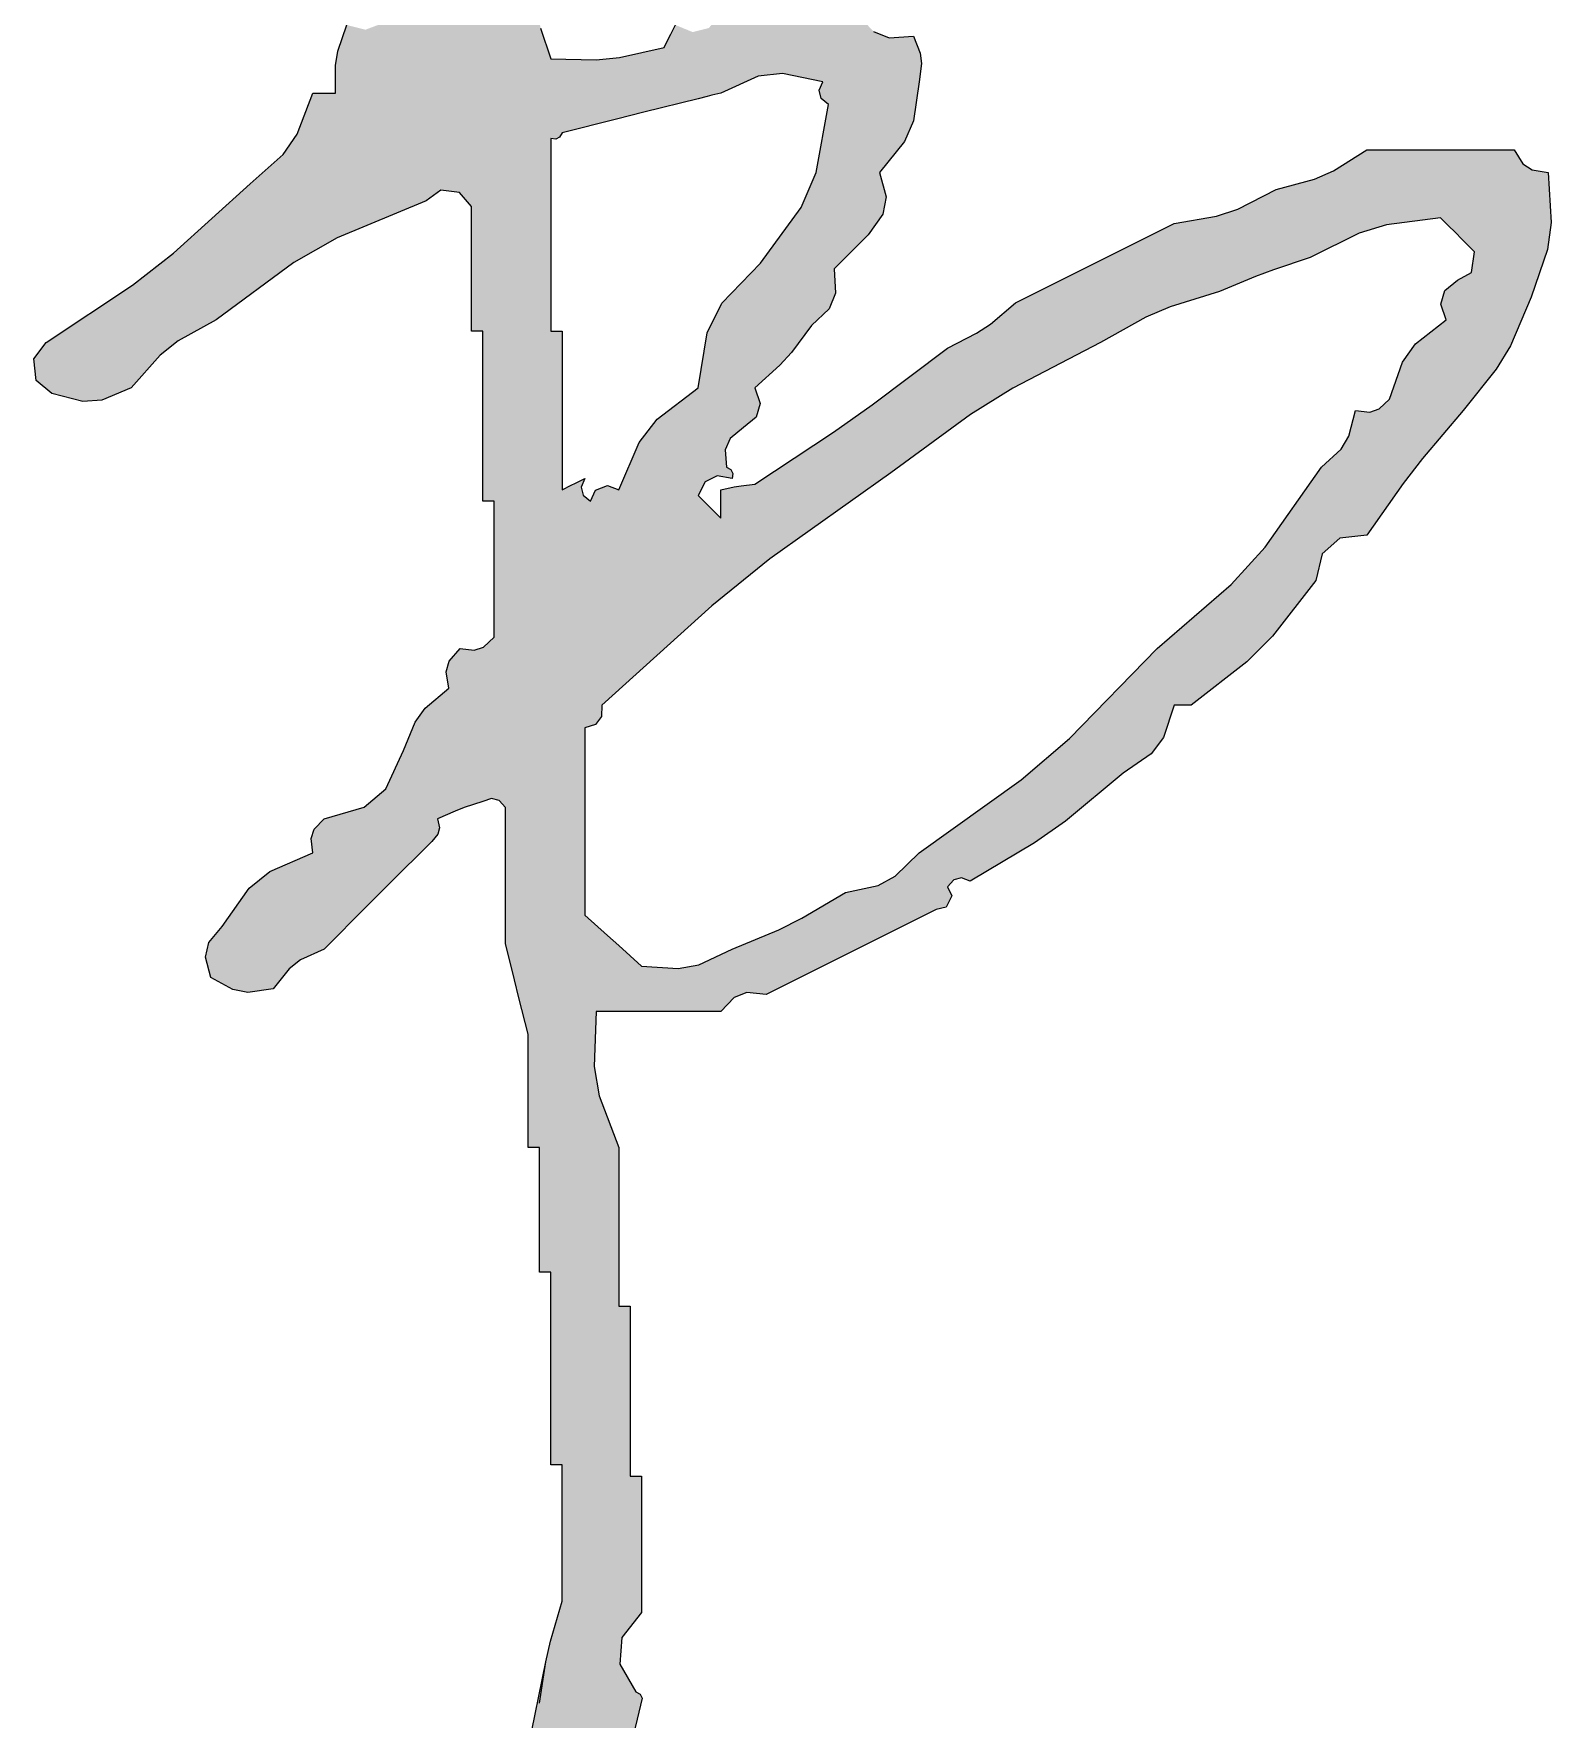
# Model space of a CAD drawing. Extents: x 40002367 to 40460080, y 192184 to 372766.
# Drawn here: x 40458535.3 to 40458953.8, y 203846.8 to 204311.5 of the extents above; entities that cross this region are included whole.
import ezdxf

# ---------------------------------------------------------------- set-up
doc = ezdxf.new("R2010")
doc.units = 0
doc.header["$LTSCALE"] = 1000
doc.header["$MEASUREMENT"] = 0
doc.layers.get('0').update_dxf_attribs({"linetype": 'CONTINUOUS'})

# ---------------------------------------------------------------- blocks, each defined once
blk = doc.blocks.new('tk0')
h = blk.add_hatch(color=247)
h.paths.add_polyline_path([(32860417.86, -1258629.15), (32860418.49, -1258668.07), (32860423.31, -1258745.44), (32860425.68, -1258760.46), (32860424.17, -1258769.5), (32860417.06, -1258782.94), (32860388.63, -1258790.54), (32860374.19, -1258793.67), (32860345.17, -1258798.57), (32860315.17, -1258808.57), (32860300.17, -1258813.57), (32860270.16, -1258823.58), (32860262.46, -1258831.08), (32860259.14, -1258835.73), (32860254.53, -1258845.45), (32860255.44, -1258853), (32860256.07, -1258856.77), (32860257.66, -1258864.21), (32860270.61, -1258862.56), (32860277.2, -1258860.58), (32860288.91, -1258854.83), (32860304.86, -1258846.06), (32860314.49, -1258843.3), (32860332.67, -1258842.33), (32860361.72, -1258829.21), (32860378.95, -1258825.76), (32860410.81, -1258826.7), (32860417.06, -1258832.95), (32860420.18, -1258836.08), (32860426.43, -1258842.33), (32860426.43, -1258886.08), (32860426.43, -1258907.96), (32860426.43, -1258951.72), (32860411.75, -1258968.81), (32860405.31, -1258978.47), (32860395.18, -1258998.6), (32860389.09, -1259007.38), (32860380.53, -1259010.58), (32860370.18, -1259007.98), (32860365.26, -1259022.37), (32860363.94, -1259030.27), (32860363.93, -1259045.48), (32860358.92, -1259045.48), (32860356.42, -1259045.48), (32860351.42, -1259045.48), (32860342.87, -1259068.2), (32860335.19, -1259079.37), (32860317.04, -1259095.49), (32860274.73, -1259133.7), (32860251.98, -1259151.39), (32860204.53, -1259183), (32860197.6, -1259191.95), (32860198.93, -1259203.92), (32860207.65, -1259211.13), (32860224.64, -1259215.53), (32860235.22, -1259214.77), (32860251.41, -1259208), (32860267.41, -1259190.1), (32860277.31, -1259182.18), (32860298.29, -1259170.5), (32860341.04, -1259138.86), (32860364.85, -1259125.35), (32860413.93, -1259104.86), (32860422.13, -1259099), (32860432.43, -1259100.29), (32860438.94, -1259107.99), (32860438.94, -1259135.49), (32860438.94, -1259149.25), (32860438.94, -1259176.75), (32860441.44, -1259176.75), (32860442.69, -1259176.75), (32860445.19, -1259176.75), (32860445.19, -1259214.25), (32860445.19, -1259233.01), (32860445.19, -1259270.51), (32860447.69, -1259270.51), (32860448.94, -1259270.51), (32860451.44, -1259270.51), (32860451.44, -1259300.52), (32860451.44, -1259315.52), (32860451.44, -1259345.52), (32860445.69, -1259350.95), (32860440.54, -1259352.67), (32860432.68, -1259351.77), (32860426.7, -1259358.63), (32860424.97, -1259364.67), (32860426.43, -1259373.65), (32860413.44, -1259384.62), (32860407.86, -1259392.29), (32860401.43, -1259408.03), (32860391.85, -1259429), (32860379.86, -1259439.27), (32860357.67, -1259445.54), (32860352.25, -1259451.29), (32860350.53, -1259456.43), (32860351.42, -1259464.29), (32860327.79, -1259474.58), (32860316.32, -1259483.89), (32860301.42, -1259504.92), (32860294.14, -1259513.86), (32860292.36, -1259521.87), (32860295.17, -1259533.05), (32860307.41, -1259539.79), (32860315.71, -1259541.3), (32860329.55, -1259539.3), (32860338.54, -1259528.24), (32860344.74, -1259523.42), (32860357.67, -1259517.42), (32860381.43, -1259493.67), (32860393.3, -1259481.79), (32860417.06, -1259458.04), (32860420.46, -1259454.17), (32860421.37, -1259450.55), (32860420.18, -1259445.54), (32860430, -1259441.34), (32860435.03, -1259439.46), (32860445.19, -1259436.16), (32860450.03, -1259434.39), (32860454.25, -1259435.45), (32860457.69, -1259439.29), (32860457.69, -1259469.29), (32860457.69, -1259484.29), (32860457.69, -1259514.3), (32860462.69, -1259534.3), (32860465.19, -1259544.3), (32860470.19, -1259564.3), (32860470.19, -1259589.31), (32860470.19, -1259601.81), (32860470.19, -1259626.81), (32860472.69, -1259626.81), (32860473.94, -1259626.81), (32860476.44, -1259626.81), (32860476.44, -1259654.32), (32860476.44, -1259668.07), (32860476.44, -1259695.57), (32860478.94, -1259695.57), (32860480.19, -1259695.57), (32860482.69, -1259695.57), (32860482.69, -1259738.08), (32860482.69, -1259759.33), (32860482.69, -1259801.84), (32860485.19, -1259801.84), (32860486.44, -1259801.84), (32860488.94, -1259801.84), (32860488.94, -1259831.84), (32860488.94, -1259846.84), (32860488.94, -1259876.85), (32860482.56, -1259899), (32860480.05, -1259910.34), (32860470.19, -1259958.11), (32860479.09, -1259973.23), (32860479.98, -1259985.63), (32860473.32, -1260001.86), (32860466.2, -1260015.31), (32860464.69, -1260024.35), (32860467.06, -1260039.37), (32860474.2, -1260049.64), (32860480.21, -1260054.15), (32860492.07, -1260058.12), (32860498.32, -1260051.87), (32860501.44, -1260048.75), (32860507.69, -1260042.5), (32860511.04, -1260010.8), (32860514.22, -1259994.9), (32860523.32, -1259964.36), (32860525.77, -1259963), (32860526.83, -1259960.88), (32860526.45, -1259958.11), (32860533.08, -1259930.34), (32860532.02, -1259928.21), (32860529.57, -1259926.85), (32860520.78, -1259911.67), (32860521.83, -1259896.88), (32860532.7, -1259883.1), (32860532.7, -1259853.09), (32860532.7, -1259838.09), (32860532.7, -1259808.09), (32860530.2, -1259808.09), (32860528.95, -1259808.09), (32860526.45, -1259808.09), (32860526.45, -1259770.58), (32860526.45, -1259751.83), (32860526.45, -1259714.32), (32860523.95, -1259714.32), (32860522.7, -1259714.32), (32860520.2, -1259714.32), (32860520.2, -1259679.32), (32860520.2, -1259661.82), (32860520.2, -1259626.81), (32860509.4, -1259598.37), (32860506.71, -1259582.2), (32860507.69, -1259551.8), (32860535.2, -1259551.8), (32860548.95, -1259551.8), (32860576.45, -1259551.8), (32860583.83, -1259544.08), (32860590.82, -1259541.46), (32860601.46, -1259542.43), (32860638.96, -1259523.67), (32860657.72, -1259514.3), (32860695.22, -1259495.54), (32860700.69, -1259494.39), (32860703.83, -1259488.11), (32860701.47, -1259483.04), (32860704.91, -1259479.2), (32860709.13, -1259478.15), (32860713.97, -1259479.92), (32860749.46, -1259458.84), (32860766.54, -1259446.83), (32860798.36, -1259420.53), (32860813.76, -1259409.83), (32860820.53, -1259400.81), (32860826.49, -1259383.03), (32860830.24, -1259383.03), (32860832.12, -1259383.03), (32860835.87, -1259383.03), (32860866.5, -1259359.06), (32860880.66, -1259344.9), (32860904.63, -1259314.27), (32860908.04, -1259299.61), (32860917.79, -1259290.93), (32860932.75, -1259289.27), (32860952.7, -1259260.8), (32860963.37, -1259246.99), (32860985.89, -1259220.51), (32861004.1, -1259197.73), (32861011.87, -1259184.78), (32861023.39, -1259158), (32861032.43, -1259131.75), (32861034.44, -1259116.95), (32861032.77, -1259089.24), (32861023.86, -1259087.87), (32861018.7, -1259084.44), (32861014.02, -1259076.74), (32860981.51, -1259076.74), (32860965.26, -1259076.74), (32860932.75, -1259076.74), (32860914.31, -1259088.42), (32860903.85, -1259093), (32860882.75, -1259098.61), (32860861.64, -1259109.44), (32860849.87, -1259113.36), (32860826.49, -1259117.37), (32860791.48, -1259134.87), (32860773.98, -1259143.62), (32860738.98, -1259161.12), (32860725.26, -1259172.83), (32860717.55, -1259177.97), (32860701.47, -1259186.13), (32860659.92, -1259217.44), (32860638.63, -1259232.47), (32860595.21, -1259261.14), (32860587.66, -1259262.04), (32860583.89, -1259262.67), (32860576.45, -1259264.26), (32860576.45, -1259270.51), (32860576.45, -1259273.64), (32860576.45, -1259279.89), (32860571.45, -1259274.89), (32860568.95, -1259272.39), (32860563.95, -1259267.39), (32860567.76, -1259259.92), (32860574.44, -1259256.58), (32860582.71, -1259258.01), (32860583.09, -1259255.24), (32860582.02, -1259253.12), (32860579.58, -1259251.76), (32860578.94, -1259242.26), (32860581.63, -1259235.97), (32860588.96, -1259229.88), (32860596.05, -1259224.18), (32860598.22, -1259216.59), (32860595.21, -1259208), (32860609.06, -1259195.61), (32860615.44, -1259188.59), (32860626.46, -1259173.62), (32860636.32, -1259164.45), (32860639.78, -1259155.81), (32860638.96, -1259142.37), (32860646.46, -1259134.87), (32860650.21, -1259131.12), (32860657.72, -1259123.62), (32860665.88, -1259112.27), (32860667.62, -1259102.73), (32860663.97, -1259089.24), (32860677.74, -1259072.29), (32860682.75, -1259060.84), (32860685.84, -1259039.23), (32860687.18, -1259029.24), (32860686.47, -1259023.58), (32860682.72, -1259014.23), (32860669.28, -1259015), (32860660.67, -1259011.56), (32860651.46, -1259001.72), (32860621.46, -1259001.72), (32860606.46, -1259001.72), (32860576.45, -1259001.72), (32860569.89, -1259009.67), (32860560.98, -1259011.9), (32860551.45, -1259007.98), (32860548.95, -1259012.98), (32860547.7, -1259015.48), (32860545.2, -1259020.48), (32860520.67, -1259025.94), (32860507.81, -1259027.23), (32860482.69, -1259026.73), (32860477.14, -1259009.71), (32860475.22, -1259000.77), (32860473.32, -1258982.97), (32860466.37, -1258974.03), (32860467.71, -1258962.04), (32860476.44, -1258954.84), (32860485.43, -1258926.16), (32860489.81, -1258911.78), (32860498.32, -1258882.96), (32860504.51, -1258858.7), (32860503.77, -1258843.97), (32860495.19, -1258820.45), (32860481.34, -1258808.06), (32860474.96, -1258801.03), (32860463.94, -1258786.07), (32860463.94, -1258709.81), (32860463.94, -1258671.68), (32860463.94, -1258595.42), (32860461.44, -1258595.42), (32860460.19, -1258595.42), (32860457.69, -1258595.42), (32860457.69, -1258555.41), (32860457.69, -1258535.41), (32860457.69, -1258495.4), (32860461.7, -1258483.5), (32860462.39, -1258476.61), (32860460.81, -1258464.15), (32860468.82, -1258445.78), (32860467.92, -1258431.37), (32860457.69, -1258414.14), (32860457.69, -1258374.14), (32860457.69, -1258354.13), (32860457.69, -1258314.13), (32860460.19, -1258314.13), (32860461.44, -1258314.13), (32860463.94, -1258314.13), (32860463.94, -1258279.12), (32860463.94, -1258261.62), (32860463.94, -1258226.62), (32860476.19, -1258191.68), (32860480.08, -1258172.91), (32860482.69, -1258135.98), (32860477.69, -1258130.98), (32860475.19, -1258128.48), (32860470.19, -1258123.48), (32860463.72, -1258118.93), (32860453.89, -1258122.21), (32860451.44, -1258129.73), (32860442.82, -1258147.99), (32860439.04, -1258157.44), (32860432.68, -1258176.61), (32860430.23, -1258204.46), (32860427.69, -1258218.44), (32860420.18, -1258245.37), (32860422.68, -1258307.84), (32860422.05, -1258339.32), (32860417.06, -1258401.64), (32860409.83, -1258408.66), (32860411.45, -1258421.62), (32860420.18, -1258426.64), (32860422.63, -1258461.59), (32860421.99, -1258479.48), (32860417.06, -1258514.16), (32860409.28, -1258527.04), (32860410.38, -1258540.24), (32860420.18, -1258551.66)])
h.paths.add_polyline_path([(32860597.12, -1259036.24), (32860610.52, -1259034.75), (32860632.71, -1259039.23), (32860630.75, -1259044), (32860631.86, -1259048.45), (32860635.84, -1259051.73), (32860629.12, -1259089.22), (32860620.85, -1259108.53), (32860598.33, -1259139.24), (32860577, -1259161.39), (32860568.87, -1259177.65), (32860563.95, -1259208), (32860541.35, -1259225.37), (32860531.47, -1259238.08), (32860520.2, -1259264.26), (32860513.93, -1259261.81), (32860507.41, -1259264.41), (32860504.57, -1259270.51), (32860500.6, -1259267.23), (32860499.48, -1259262.78), (32860501.44, -1259258.01), (32860496.44, -1259260.51), (32860493.94, -1259261.76), (32860488.94, -1259264.26), (32860488.94, -1259229.26), (32860488.94, -1259211.75), (32860488.94, -1259176.75), (32860486.44, -1259176.75), (32860485.19, -1259176.75), (32860482.69, -1259176.75), (32860482.69, -1259134.24), (32860482.69, -1259112.99), (32860482.69, -1259070.48), (32860485.46, -1259070.86), (32860487.58, -1259069.8), (32860488.94, -1259067.36), (32860518.95, -1259059.86), (32860533.95, -1259056.11), (32860563.95, -1259048.61), (32860568.95, -1259047.36), (32860571.45, -1259046.73), (32860576.45, -1259045.48)], flags=16)
h.paths.add_polyline_path([(32860785.86, -1259183), (32860810.77, -1259169.03), (32860824.2, -1259163.28), (32860851.49, -1259154.87), (32860871.24, -1259146.73), (32860881.26, -1259142.97), (32860901.5, -1259136.12), (32860928.44, -1259122.78), (32860943.59, -1259118.17), (32860973.38, -1259114.24), (32860978.39, -1259119.24), (32860980.89, -1259121.74), (32860985.89, -1259126.74), (32860992.13, -1259133), (32860990.51, -1259144.36), (32860982.76, -1259148.62), (32860975.67, -1259154.32), (32860973.5, -1259161.91), (32860976.51, -1259170.5), (32860959.6, -1259183.79), (32860952.34, -1259193.95), (32860945.26, -1259214.25), (32860939.51, -1259219.68), (32860934.36, -1259221.4), (32860926.5, -1259220.51), (32860922.85, -1259234.62), (32860918.49, -1259241.9), (32860907.75, -1259251.76), (32860876.63, -1259295.87), (32860857.96, -1259316.47), (32860817.11, -1259351.77), (32860768.8, -1259401.26), (32860742.14, -1259424.11), (32860685.84, -1259464.29), (32860672.7, -1259477.25), (32860663.27, -1259482.33), (32860645.21, -1259486.17), (32860621.2, -1259500.47), (32860608.56, -1259506.79), (32860582.71, -1259517.42), (32860564.29, -1259526.1), (32860553, -1259528.21), (32860532.7, -1259526.8), (32860520.24, -1259515.5), (32860513.99, -1259509.88), (32860501.44, -1259498.67), (32860501.44, -1259457.41), (32860501.44, -1259436.79), (32860501.44, -1259395.53), (32860507.41, -1259393.65), (32860510.69, -1259389.28), (32860510.82, -1259383.03), (32860571.49, -1259328.15), (32860603.59, -1259302.35), (32860670.22, -1259254.89), (32860714.16, -1259222.71), (32860737.56, -1259208.17)], flags=16)
at = {"color": 247}
for points in [[(32860476.44, -1259933.11), (32860480.05, -1259910.34), (32860482.56, -1259899), (32860488.94, -1259876.85), (32860488.94, -1259846.84), (32860488.94, -1259831.84), (32860488.94, -1259801.84), (32860486.44, -1259801.84), (32860485.19, -1259801.84), (32860482.69, -1259801.84), (32860482.69, -1259759.33), (32860482.69, -1259738.08), (32860482.69, -1259695.57), (32860480.19, -1259695.57), (32860478.94, -1259695.57), (32860476.44, -1259695.57), (32860476.44, -1259668.07), (32860476.44, -1259654.32), (32860476.44, -1259626.81), (32860473.94, -1259626.81), (32860472.69, -1259626.81), (32860470.19, -1259626.81), (32860470.19, -1259601.81), (32860470.19, -1259589.31), (32860470.19, -1259564.3), (32860465.19, -1259544.3), (32860462.69, -1259534.3), (32860457.69, -1259514.3), (32860457.69, -1259484.29), (32860457.69, -1259469.29), (32860457.69, -1259439.29), (32860454.25, -1259435.45), (32860450.03, -1259434.39), (32860445.19, -1259436.16), (32860435.03, -1259439.46), (32860430, -1259441.34), (32860420.18, -1259445.54), (32860421.37, -1259450.55), (32860420.46, -1259454.17), (32860417.06, -1259458.04), (32860393.3, -1259481.79), (32860381.43, -1259493.67), (32860357.67, -1259517.42), (32860344.74, -1259523.42), (32860338.54, -1259528.24), (32860329.55, -1259539.3), (32860315.71, -1259541.3), (32860307.41, -1259539.79), (32860295.17, -1259533.05), (32860292.36, -1259521.87), (32860294.14, -1259513.86), (32860301.42, -1259504.92), (32860316.32, -1259483.89), (32860327.79, -1259474.58), (32860351.42, -1259464.29), (32860350.53, -1259456.43), (32860352.25, -1259451.29), (32860357.67, -1259445.54), (32860379.86, -1259439.27), (32860391.85, -1259429), (32860401.43, -1259408.03), (32860407.86, -1259392.29), (32860413.44, -1259384.62), (32860426.43, -1259373.65), (32860424.97, -1259364.67), (32860426.7, -1259358.63), (32860432.68, -1259351.77), (32860440.54, -1259352.67), (32860445.69, -1259350.95), (32860451.44, -1259345.52), (32860451.44, -1259315.52), (32860451.44, -1259300.52), (32860451.44, -1259270.51), (32860448.94, -1259270.51), (32860447.69, -1259270.51), (32860445.19, -1259270.51), (32860445.19, -1259233.01), (32860445.19, -1259214.25), (32860445.19, -1259176.75), (32860442.69, -1259176.75), (32860441.44, -1259176.75), (32860438.94, -1259176.75), (32860438.94, -1259149.25), (32860438.94, -1259135.49), (32860438.94, -1259107.99), (32860432.43, -1259100.29), (32860422.13, -1259099), (32860413.93, -1259104.86), (32860364.85, -1259125.35), (32860341.04, -1259138.86), (32860298.29, -1259170.5), (32860277.31, -1259182.18), (32860267.41, -1259190.1), (32860251.41, -1259208), (32860235.22, -1259214.77), (32860224.64, -1259215.53), (32860207.65, -1259211.13), (32860198.93, -1259203.92), (32860197.6, -1259191.95), (32860204.53, -1259183), (32860251.98, -1259151.39), (32860274.73, -1259133.7), (32860317.04, -1259095.49), (32860335.19, -1259079.37), (32860342.87, -1259068.2), (32860351.42, -1259045.48), (32860356.42, -1259045.48), (32860358.92, -1259045.48), (32860363.93, -1259045.48), (32860363.94, -1259030.27), (32860365.26, -1259022.37), (32860370.18, -1259007.98)], [(32860477.14, -1259009.71), (32860482.69, -1259026.73), (32860507.81, -1259027.23), (32860520.67, -1259025.94), (32860545.2, -1259020.48), (32860547.7, -1259015.48), (32860548.95, -1259012.98), (32860551.45, -1259007.98)], [(32860660.67, -1259011.56), (32860669.28, -1259015), (32860682.72, -1259014.23), (32860686.47, -1259023.58), (32860687.18, -1259029.24), (32860685.84, -1259039.23), (32860682.75, -1259060.84), (32860677.74, -1259072.29), (32860663.97, -1259089.24), (32860667.62, -1259102.73), (32860665.88, -1259112.27), (32860657.72, -1259123.62), (32860650.21, -1259131.12), (32860646.46, -1259134.87), (32860638.96, -1259142.37), (32860639.78, -1259155.81), (32860636.32, -1259164.45), (32860626.46, -1259173.62), (32860615.44, -1259188.59), (32860609.06, -1259195.61), (32860595.21, -1259208), (32860598.22, -1259216.59), (32860596.05, -1259224.18), (32860588.96, -1259229.88), (32860581.63, -1259235.97), (32860578.94, -1259242.26), (32860579.58, -1259251.76), (32860582.02, -1259253.12), (32860583.09, -1259255.24), (32860582.71, -1259258.01), (32860574.44, -1259256.58), (32860567.76, -1259259.92), (32860563.95, -1259267.39), (32860568.95, -1259272.39), (32860571.45, -1259274.89), (32860576.45, -1259279.89), (32860576.45, -1259273.64), (32860576.45, -1259270.51), (32860576.45, -1259264.26), (32860583.89, -1259262.67), (32860587.66, -1259262.04), (32860595.21, -1259261.14), (32860638.63, -1259232.47), (32860659.92, -1259217.44), (32860701.47, -1259186.13), (32860717.55, -1259177.97), (32860725.26, -1259172.83), (32860738.98, -1259161.12), (32860773.98, -1259143.62), (32860791.48, -1259134.87), (32860826.49, -1259117.37), (32860849.87, -1259113.36), (32860861.64, -1259109.44), (32860882.75, -1259098.61), (32860903.85, -1259093), (32860914.31, -1259088.42), (32860932.75, -1259076.74), (32860965.26, -1259076.74), (32860981.51, -1259076.74), (32861014.02, -1259076.74), (32861018.7, -1259084.44), (32861023.86, -1259087.87), (32861032.77, -1259089.24), (32861034.44, -1259116.95), (32861032.43, -1259131.75), (32861023.39, -1259158), (32861011.87, -1259184.78), (32861004.1, -1259197.73), (32860985.89, -1259220.51), (32860963.37, -1259246.99), (32860952.7, -1259260.8), (32860932.75, -1259289.27), (32860917.79, -1259290.93), (32860908.04, -1259299.61), (32860904.63, -1259314.27), (32860880.66, -1259344.9), (32860866.5, -1259359.06), (32860835.87, -1259383.03), (32860832.12, -1259383.03), (32860830.24, -1259383.03), (32860826.49, -1259383.03), (32860820.53, -1259400.81), (32860813.76, -1259409.83), (32860798.36, -1259420.53), (32860766.54, -1259446.83), (32860749.46, -1259458.84), (32860713.97, -1259479.92), (32860709.13, -1259478.15), (32860704.91, -1259479.2), (32860701.47, -1259483.04), (32860703.83, -1259488.11), (32860700.69, -1259494.39), (32860695.22, -1259495.54), (32860657.72, -1259514.3), (32860638.96, -1259523.67), (32860601.46, -1259542.43), (32860590.82, -1259541.46), (32860583.83, -1259544.08), (32860576.45, -1259551.8), (32860548.95, -1259551.8), (32860535.2, -1259551.8), (32860507.69, -1259551.8), (32860506.71, -1259582.2), (32860509.4, -1259598.37), (32860520.2, -1259626.81), (32860520.2, -1259661.82), (32860520.2, -1259679.32), (32860520.2, -1259714.32), (32860522.7, -1259714.32), (32860523.95, -1259714.32), (32860526.45, -1259714.32), (32860526.45, -1259751.83), (32860526.45, -1259770.58), (32860526.45, -1259808.09), (32860528.95, -1259808.09), (32860530.2, -1259808.09), (32860532.7, -1259808.09), (32860532.7, -1259838.09), (32860532.7, -1259853.09), (32860532.7, -1259883.1), (32860521.83, -1259896.88), (32860520.78, -1259911.67), (32860529.57, -1259926.85), (32860532.02, -1259928.21), (32860533.08, -1259930.34), (32860526.45, -1259958.11)], [(32860470.19, -1259958.11), (32860480.05, -1259910.34), (32860482.56, -1259899), (32860488.94, -1259876.85), (32860488.94, -1259846.84), (32860488.94, -1259831.84), (32860488.94, -1259801.84), (32860486.44, -1259801.84), (32860485.19, -1259801.84), (32860482.69, -1259801.84), (32860482.69, -1259759.33), (32860482.69, -1259738.08), (32860482.69, -1259695.57), (32860480.19, -1259695.57), (32860478.94, -1259695.57), (32860476.44, -1259695.57), (32860476.44, -1259668.07), (32860476.44, -1259654.32), (32860476.44, -1259626.81), (32860473.94, -1259626.81), (32860472.69, -1259626.81), (32860470.19, -1259626.81), (32860470.19, -1259601.81), (32860470.19, -1259589.31), (32860470.19, -1259564.3), (32860465.19, -1259544.3), (32860462.69, -1259534.3), (32860457.69, -1259514.3), (32860457.69, -1259484.29), (32860457.69, -1259469.29), (32860457.69, -1259439.29), (32860454.25, -1259435.45), (32860450.03, -1259434.39), (32860445.19, -1259436.16), (32860435.03, -1259439.46), (32860430, -1259441.34), (32860420.18, -1259445.54), (32860421.37, -1259450.55), (32860420.46, -1259454.17), (32860417.06, -1259458.04), (32860393.3, -1259481.79), (32860381.43, -1259493.67), (32860357.67, -1259517.42), (32860344.74, -1259523.42), (32860338.54, -1259528.24), (32860329.55, -1259539.3), (32860315.71, -1259541.3), (32860307.41, -1259539.79), (32860295.17, -1259533.05), (32860292.36, -1259521.87), (32860294.14, -1259513.86), (32860301.42, -1259504.92), (32860316.32, -1259483.89), (32860327.79, -1259474.58), (32860351.42, -1259464.29), (32860350.53, -1259456.43), (32860352.25, -1259451.29), (32860357.67, -1259445.54), (32860379.86, -1259439.27), (32860391.85, -1259429), (32860401.43, -1259408.03), (32860407.86, -1259392.29), (32860413.44, -1259384.62), (32860426.43, -1259373.65), (32860424.97, -1259364.67), (32860426.7, -1259358.63), (32860432.68, -1259351.77), (32860440.54, -1259352.67), (32860445.69, -1259350.95), (32860451.44, -1259345.52), (32860451.44, -1259315.52), (32860451.44, -1259300.52), (32860451.44, -1259270.51), (32860448.94, -1259270.51), (32860447.69, -1259270.51), (32860445.19, -1259270.51), (32860445.19, -1259233.01), (32860445.19, -1259214.25), (32860445.19, -1259176.75), (32860442.69, -1259176.75), (32860441.44, -1259176.75), (32860438.94, -1259176.75), (32860438.94, -1259149.25), (32860438.94, -1259135.49), (32860438.94, -1259107.99), (32860432.43, -1259100.29), (32860422.13, -1259099), (32860413.93, -1259104.86), (32860364.85, -1259125.35), (32860341.04, -1259138.86), (32860298.29, -1259170.5), (32860277.31, -1259182.18), (32860267.41, -1259190.1), (32860251.41, -1259208), (32860235.22, -1259214.77), (32860224.64, -1259215.53), (32860207.65, -1259211.13), (32860198.93, -1259203.92), (32860197.6, -1259191.95), (32860204.53, -1259183), (32860251.98, -1259151.39), (32860274.73, -1259133.7), (32860317.04, -1259095.49), (32860335.19, -1259079.37), (32860342.87, -1259068.2), (32860351.42, -1259045.48), (32860356.42, -1259045.48), (32860358.92, -1259045.48), (32860363.93, -1259045.48), (32860363.94, -1259030.27), (32860365.26, -1259022.37), (32860370.18, -1259007.98)], [(32860477.14, -1259009.71), (32860482.69, -1259026.73), (32860507.81, -1259027.23), (32860520.67, -1259025.94), (32860545.2, -1259020.48), (32860547.7, -1259015.48), (32860548.95, -1259012.98), (32860551.45, -1259007.98)], [(32860660.67, -1259011.56), (32860669.28, -1259015), (32860682.72, -1259014.23), (32860686.47, -1259023.58), (32860687.18, -1259029.24), (32860685.84, -1259039.23), (32860682.75, -1259060.84), (32860677.74, -1259072.29), (32860663.97, -1259089.24), (32860667.62, -1259102.73), (32860665.88, -1259112.27), (32860657.72, -1259123.62), (32860650.21, -1259131.12), (32860646.46, -1259134.87), (32860638.96, -1259142.37), (32860639.78, -1259155.81), (32860636.32, -1259164.45), (32860626.46, -1259173.62), (32860615.44, -1259188.59), (32860609.06, -1259195.61), (32860595.21, -1259208), (32860598.22, -1259216.59), (32860596.05, -1259224.18), (32860588.96, -1259229.88), (32860581.63, -1259235.97), (32860578.94, -1259242.26), (32860579.58, -1259251.76), (32860582.02, -1259253.12), (32860583.09, -1259255.24), (32860582.71, -1259258.01), (32860574.44, -1259256.58), (32860567.76, -1259259.92), (32860563.95, -1259267.39), (32860568.95, -1259272.39), (32860571.45, -1259274.89), (32860576.45, -1259279.89), (32860576.45, -1259273.64), (32860576.45, -1259270.51), (32860576.45, -1259264.26), (32860583.89, -1259262.67), (32860587.66, -1259262.04), (32860595.21, -1259261.14), (32860638.63, -1259232.47), (32860659.92, -1259217.44), (32860701.47, -1259186.13), (32860717.55, -1259177.97), (32860725.26, -1259172.83), (32860738.98, -1259161.12), (32860773.98, -1259143.62), (32860791.48, -1259134.87), (32860826.49, -1259117.37), (32860849.87, -1259113.36), (32860861.64, -1259109.44), (32860882.75, -1259098.61), (32860903.85, -1259093), (32860914.31, -1259088.42), (32860932.75, -1259076.74), (32860965.26, -1259076.74), (32860981.51, -1259076.74), (32861014.02, -1259076.74), (32861018.7, -1259084.44), (32861023.86, -1259087.87), (32861032.77, -1259089.24), (32861034.44, -1259116.95), (32861032.43, -1259131.75), (32861023.39, -1259158), (32861011.87, -1259184.78), (32861004.1, -1259197.73), (32860985.89, -1259220.51), (32860963.37, -1259246.99), (32860952.7, -1259260.8), (32860932.75, -1259289.27), (32860917.79, -1259290.93), (32860908.04, -1259299.61), (32860904.63, -1259314.27), (32860880.66, -1259344.9), (32860866.5, -1259359.06), (32860835.87, -1259383.03), (32860832.12, -1259383.03), (32860830.24, -1259383.03), (32860826.49, -1259383.03), (32860820.53, -1259400.81), (32860813.76, -1259409.83), (32860798.36, -1259420.53), (32860766.54, -1259446.83), (32860749.46, -1259458.84), (32860713.97, -1259479.92), (32860709.13, -1259478.15), (32860704.91, -1259479.2), (32860701.47, -1259483.04), (32860703.83, -1259488.11), (32860700.69, -1259494.39), (32860695.22, -1259495.54), (32860657.72, -1259514.3), (32860638.96, -1259523.67), (32860601.46, -1259542.43), (32860590.82, -1259541.46), (32860583.83, -1259544.08), (32860576.45, -1259551.8), (32860548.95, -1259551.8), (32860535.2, -1259551.8), (32860507.69, -1259551.8), (32860506.71, -1259582.2), (32860509.4, -1259598.37), (32860520.2, -1259626.81), (32860520.2, -1259661.82), (32860520.2, -1259679.32), (32860520.2, -1259714.32), (32860522.7, -1259714.32), (32860523.95, -1259714.32), (32860526.45, -1259714.32), (32860526.45, -1259751.83), (32860526.45, -1259770.58), (32860526.45, -1259808.09), (32860528.95, -1259808.09), (32860530.2, -1259808.09), (32860532.7, -1259808.09), (32860532.7, -1259838.09), (32860532.7, -1259853.09), (32860532.7, -1259883.1), (32860521.83, -1259896.88), (32860520.78, -1259911.67), (32860529.57, -1259926.85), (32860532.02, -1259928.21), (32860533.08, -1259930.34), (32860526.45, -1259958.11)]]:
    blk.add_lwpolyline(points, dxfattribs=at)
for points in [[(32860504.57, -1259270.51), (32860507.41, -1259264.41), (32860513.93, -1259261.81), (32860520.2, -1259264.26), (32860531.47, -1259238.08), (32860541.35, -1259225.37), (32860563.95, -1259208), (32860568.87, -1259177.65), (32860577, -1259161.39), (32860598.33, -1259139.24), (32860620.85, -1259108.53), (32860629.12, -1259089.22), (32860635.84, -1259051.73), (32860631.86, -1259048.45), (32860630.75, -1259044), (32860632.71, -1259039.23), (32860610.52, -1259034.75), (32860597.12, -1259036.24), (32860576.45, -1259045.48), (32860571.45, -1259046.73), (32860568.95, -1259047.36), (32860563.95, -1259048.61), (32860533.95, -1259056.11), (32860518.95, -1259059.86), (32860488.94, -1259067.36), (32860487.58, -1259069.8), (32860485.46, -1259070.86), (32860482.69, -1259070.48), (32860482.69, -1259112.99), (32860482.69, -1259134.24), (32860482.69, -1259176.75), (32860485.19, -1259176.75), (32860486.44, -1259176.75), (32860488.94, -1259176.75), (32860488.94, -1259211.75), (32860488.94, -1259229.26), (32860488.94, -1259264.26), (32860493.94, -1259261.76), (32860496.44, -1259260.51), (32860501.44, -1259258.01), (32860499.48, -1259262.78), (32860500.6, -1259267.23)], [(32860532.7, -1259526.8), (32860553, -1259528.21), (32860564.29, -1259526.1), (32860582.71, -1259517.42), (32860608.56, -1259506.79), (32860621.2, -1259500.47), (32860645.21, -1259486.17), (32860663.27, -1259482.33), (32860672.7, -1259477.25), (32860685.84, -1259464.29), (32860742.14, -1259424.11), (32860768.8, -1259401.26), (32860817.11, -1259351.77), (32860857.96, -1259316.47), (32860876.63, -1259295.87), (32860907.75, -1259251.76), (32860918.49, -1259241.9), (32860922.85, -1259234.62), (32860926.5, -1259220.51), (32860934.36, -1259221.4), (32860939.51, -1259219.68), (32860945.26, -1259214.25), (32860952.34, -1259193.95), (32860959.6, -1259183.79), (32860976.51, -1259170.5), (32860973.5, -1259161.91), (32860975.67, -1259154.32), (32860982.76, -1259148.62), (32860990.51, -1259144.36), (32860992.13, -1259133), (32860985.89, -1259126.74), (32860980.89, -1259121.74), (32860978.39, -1259119.24), (32860973.38, -1259114.24), (32860943.59, -1259118.17), (32860928.44, -1259122.78), (32860901.5, -1259136.12), (32860881.26, -1259142.97), (32860871.24, -1259146.73), (32860851.49, -1259154.87), (32860824.2, -1259163.28), (32860810.77, -1259169.03), (32860785.86, -1259183), (32860737.56, -1259208.17), (32860714.16, -1259222.71), (32860670.22, -1259254.89), (32860603.59, -1259302.35), (32860571.49, -1259328.15), (32860510.82, -1259383.03), (32860510.69, -1259389.28), (32860507.41, -1259393.65), (32860501.44, -1259395.53), (32860501.44, -1259436.79), (32860501.44, -1259457.41), (32860501.44, -1259498.67), (32860513.99, -1259509.88), (32860520.24, -1259515.5)]]:
    blk.add_lwpolyline(points, close=True, dxfattribs=at)

msp = doc.modelspace()

# ---------------------------------------------------------------- block references
at = {"xscale": 0.5, "yscale": 0.5, "zscale": 0.5}
msp.add_blockref('tk0', (24028436.55, 833817.86), dxfattribs=at)

doc.saveas('drawing.dxf')
